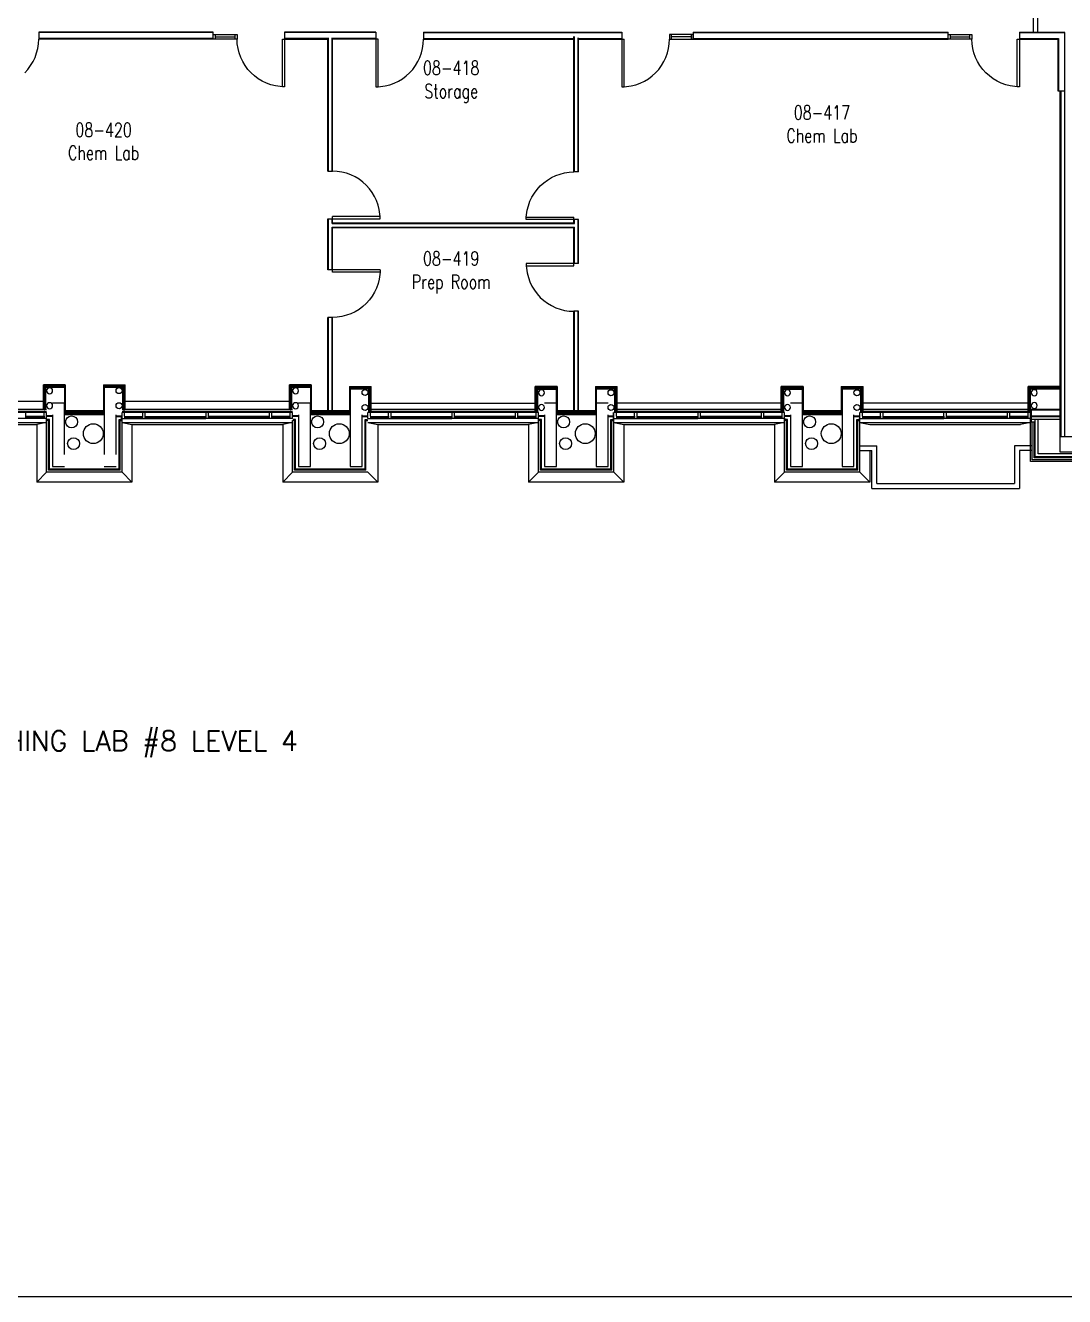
# Model space of a CAD drawing. Extents: x 11182 to 734459, y -1391328 to 152085.
# Drawn here: x 558848 to 585042, y -875369 to -843346 of the extents above; entities that cross this region are included whole.
import ezdxf
from ezdxf.enums import TextEntityAlignment as Align

# ---------------------------------------------------------------- set-up
doc = ezdxf.new("R2010")
doc.units = 0
doc.header["$LTSCALE"] = 500
doc.header["$MEASUREMENT"] = 0
doc.layers.add('0_Defpoints', color=106, linetype='CONTINUOUS', plot=False)
for name, color, linetype in [('0_room_data', 7, 'CONTINUOUS'), ('0_text', 7, 'CONTINUOUS'), ('1_Wall_Exist', 251, 'CONTINUOUS'), ('3_Text', 7, 'CONTINUOUS')]:
    doc.layers.add(name, color=color, linetype=linetype)
doc.styles.add('1_200', font='simplex.shx', dxfattribs={"width": 0.75, "height": 460})
doc.styles.get("Standard").update_dxf_attribs({"font": 'ROMANS', "height": 200})

# ---------------------------------------------------------------- blocks, each defined once
blk = doc.blocks.new('room_data')
at = {"layer": '3_Text', "style": '1_200', "width": 0.75}
for tag, p in [('ROOMNUM', (0, 0)), ('ROOMUSE', (0, -575))]:
    blk.add_attdef(tag, text='', height=345, dxfattribs=at).set_placement(p, align=Align.MIDDLE_CENTER)

msp = doc.modelspace()

# ---------------------------------------------------------------- linework, layer by layer
at = {"layer": '0_Defpoints'}
msp.add_lwpolyline([(517676, -809666), (517676, -875369), (619216, -875369), (619216, -809666)], close=True, dxfattribs=at)
at = {"layer": '1_Wall_Exist'}
for p, q in [((584256, -843513), (584256, -843160)), ((584371, -843513), (584371, -843160)), ((559160, -843925), (559177, -843809)), ((559177, -843809), (559183, -843691)), ((563583, -843513), (559183, -843513)), ((559183, -843513), (559183, -843691)), ((563583, -843526), (559183, -843526)), ((563583, -843678), (559183, -843678)), ((563583, -843691), (559183, -843691)), ((563583, -843691), (563583, -843513)), ((563583, -843577), (563633, -843577)), ((563583, -843691), (563583, -843577)), ((563633, -843691), (563583, -843691)), ((563633, -843577), (563633, -843691)), ((563633, -843577), (564133, -843577)), ((563633, -843634), (564133, -843634)), ((564133, -843691), (563633, -843691)), ((564133, -843577), (564183, -843577)), ((564133, -843691), (564133, -843577)), ((564183, -843691), (564133, -843691)), ((564183, -843577), (564183, -843691)), ((564189, -843809), (564183, -843691)), ((564207, -843925), (564189, -843809)), ((565326, -843691), (566474, -843691)), ((565326, -844892), (565326, -843691)), ((567683, -843513), (565383, -843513)), ((565383, -843513), (565383, -844892)), ((567683, -843526), (565383, -843526)), ((565383, -843577), (565383, -843691)), ((566474, -843678), (565383, -843678)), ((566474, -847019), (566474, -843656)), ((566487, -847019), (566487, -843656)), ((566579, -847019), (566579, -843656)), ((566592, -847019), (566592, -843656)), ((567683, -843678), (566592, -843678)), ((567740, -843691), (566592, -843691)), ((567683, -843513), (567683, -844892)), ((567740, -844892), (567740, -843691)), ((568860, -843925), (568877, -843809)), ((568877, -843809), (568883, -843691)), ((568883, -843513), (573883, -843513)), ((568883, -843513), (568883, -843691)), ((568883, -843526), (573883, -843526)), ((568883, -843678), (572674, -843678)), ((568883, -843691), (572674, -843691)), ((572674, -847037), (572674, -843627)), ((572687, -847037), (572687, -843627)), ((572779, -847037), (572779, -843656)), ((572792, -847037), (572792, -843656)), ((572792, -843678), (573883, -843678)), ((572792, -843691), (573940, -843691)), ((573883, -843513), (573883, -844892)), ((573883, -843577), (573883, -843691)), ((573940, -844892), (573940, -843691)), ((575060, -843925), (575077, -843809)), ((575077, -843809), (575083, -843691)), ((575083, -843577), (575083, -843691)), ((575133, -843577), (575083, -843577)), ((575083, -843691), (575133, -843691)), ((575133, -843691), (575133, -843577)), ((575633, -843577), (575133, -843577)), ((575633, -843634), (575133, -843634)), ((575133, -843691), (575633, -843691)), ((575633, -843577), (575633, -843691)), ((575683, -843577), (575633, -843577)), ((575633, -843691), (575683, -843691)), ((575683, -843513), (582106, -843513)), ((575683, -843513), (575683, -843691)), ((575683, -843526), (582106, -843526)), ((575683, -843691), (575683, -843577)), ((575683, -843678), (582106, -843678)), ((575683, -843691), (582106, -843691)), ((582106, -843691), (582106, -843513)), ((582106, -843577), (582156, -843577)), ((582106, -843691), (582106, -843577)), ((582156, -843691), (582106, -843691)), ((582156, -843577), (582156, -843691)), ((582156, -843577), (582656, -843577)), ((582156, -843634), (582656, -843634)), ((582656, -843691), (582156, -843691)), ((582656, -843577), (582706, -843577)), ((582656, -843691), (582656, -843577)), ((582706, -843691), (582656, -843691)), ((582706, -843577), (582706, -843691)), ((582713, -843809), (582706, -843691)), ((582730, -843925), (582713, -843809)), ((583850, -843691), (584873, -843691)), ((583850, -844892), (583850, -843691)), ((583906, -843513), (585045, -843513)), ((583906, -843513), (583906, -844892)), ((583906, -843526), (585038, -843526)), ((583906, -843577), (583906, -843691)), ((583906, -843678), (584886, -843678)), ((584873, -843691), (584873, -844996)), ((584886, -843678), (584886, -844996)), ((585038, -843526), (585038, -853700)), ((559092, -844150), (559131, -844039)), ((559131, -844039), (559160, -843925)), ((564235, -844039), (564207, -843925)), ((564275, -844150), (564235, -844039)), ((568792, -844150), (568831, -844039)), ((568831, -844039), (568860, -843925)), ((574992, -844150), (575031, -844039)), ((575031, -844039), (575060, -843925)), ((582758, -844039), (582730, -843925)), ((582798, -844150), (582758, -844039)), ((558831, -844540), (558911, -844452)), ((558911, -844452), (558980, -844358)), ((558980, -844358), (559041, -844257)), ((559041, -844257), (559092, -844150)), ((564325, -844257), (564275, -844150)), ((564386, -844358), (564325, -844257)), ((564456, -844452), (564386, -844358)), ((564535, -844540), (564456, -844452)), ((568531, -844540), (568611, -844452)), ((568611, -844452), (568680, -844358)), ((568680, -844358), (568741, -844257)), ((568741, -844257), (568792, -844150)), ((574731, -844540), (574811, -844452)), ((574811, -844452), (574880, -844358)), ((574880, -844358), (574941, -844257)), ((574941, -844257), (574992, -844150)), ((582848, -844257), (582798, -844150)), ((582909, -844358), (582848, -844257)), ((582979, -844452), (582909, -844358)), ((583058, -844540), (582979, -844452)), ((564622, -844619), (564535, -844540)), ((564717, -844689), (564622, -844619)), ((564817, -844749), (564717, -844689)), ((564924, -844800), (564817, -844749)), ((568143, -844800), (568249, -844749)), ((568249, -844749), (568350, -844689)), ((568350, -844689), (568444, -844619)), ((568444, -844619), (568531, -844540)), ((574343, -844800), (574449, -844749)), ((574449, -844749), (574550, -844689)), ((574550, -844689), (574644, -844619)), ((574644, -844619), (574731, -844540)), ((583145, -844619), (583058, -844540)), ((583240, -844689), (583145, -844619)), ((583340, -844749), (583240, -844689)), ((583447, -844800), (583340, -844749)), ((565035, -844840), (564924, -844800)), ((565149, -844868), (565035, -844840)), ((565326, -844892), (565149, -844868)), ((565383, -844892), (565326, -844892)), ((567683, -844892), (567740, -844892)), ((567740, -844892), (567918, -844868)), ((567918, -844868), (568032, -844840)), ((568032, -844840), (568143, -844800)), ((573883, -844892), (573940, -844892)), ((573940, -844892), (574118, -844868)), ((574118, -844868), (574232, -844840)), ((574232, -844840), (574343, -844800)), ((583558, -844840), (583447, -844800)), ((583672, -844868), (583558, -844840)), ((583850, -844892), (583672, -844868)), ((583906, -844892), (583850, -844892)), ((584873, -844996), (585051, -844996)), ((584933, -854100), (584933, -844996)), ((584946, -844996), (584946, -853700)), ((566474, -847019), (566592, -847019)), ((566709, -847025), (566592, -847019)), ((566826, -847043), (566709, -847025)), ((566940, -847071), (566826, -847043)), ((567051, -847111), (566940, -847071)), ((567158, -847161), (567051, -847111)), ((567259, -847222), (567158, -847161)), ((567353, -847292), (567259, -847222)), ((567441, -847371), (567353, -847292)), ((571826, -847389), (571913, -847309)), ((571913, -847309), (572007, -847240)), ((572007, -847240), (572108, -847179)), ((572108, -847179), (572215, -847128)), ((572215, -847128), (572326, -847089)), ((572326, -847089), (572440, -847060)), ((572440, -847060), (572557, -847043)), ((572557, -847043), (572674, -847037)), ((572792, -847037), (572674, -847037)), ((567520, -847458), (567441, -847371)), ((567590, -847553), (567520, -847458)), ((567650, -847653), (567590, -847553)), ((567701, -847760), (567650, -847653)), ((571616, -847671), (571677, -847570)), ((571677, -847570), (571746, -847476)), ((571746, -847476), (571826, -847389)), ((567740, -847871), (567701, -847760)), ((567769, -847985), (567740, -847871)), ((571497, -848002), (571526, -847888)), ((571526, -847888), (571566, -847777)), ((571566, -847777), (571616, -847671)), ((566474, -848219), (567792, -848219)), ((566474, -849501), (566474, -848219)), ((566487, -849501), (566487, -848219)), ((566579, -848335), (566579, -848219)), ((566592, -848322), (566592, -848162)), ((567792, -848162), (566592, -848162)), ((567792, -848162), (567769, -847985)), ((567792, -848219), (567792, -848162)), ((571474, -848180), (571497, -848002)), ((571474, -848237), (571474, -848180)), ((571474, -848180), (572674, -848180)), ((572792, -848237), (571474, -848237)), ((572674, -848322), (572674, -848180)), ((572687, -848335), (572687, -848237)), ((572779, -849347), (572779, -848237)), ((572792, -849347), (572792, -848237)), ((566579, -848335), (572687, -848335)), ((566579, -848427), (572687, -848427)), ((566579, -849501), (566579, -848427)), ((566592, -848322), (572674, -848322)), ((566592, -848440), (572674, -848440)), ((566592, -849558), (566592, -848440)), ((572674, -849404), (572674, -848440)), ((572687, -849347), (572687, -848427)), ((567792, -849501), (566474, -849501)), ((567792, -849558), (566592, -849558)), ((567792, -849558), (567769, -849736)), ((567792, -849501), (567792, -849558)), ((571474, -849347), (571474, -849404)), ((572792, -849347), (571474, -849347)), ((571474, -849404), (571497, -849582)), ((571474, -849404), (572674, -849404)), ((567740, -849850), (567701, -849961)), ((567769, -849736), (567740, -849850)), ((571497, -849582), (571526, -849696)), ((571526, -849696), (571566, -849807)), ((571566, -849807), (571616, -849914)), ((567590, -850168), (567520, -850262)), ((567650, -850067), (567590, -850168)), ((567701, -849961), (567650, -850067)), ((571616, -849914), (571677, -850014)), ((571677, -850014), (571746, -850108)), ((571746, -850108), (571826, -850196)), ((571826, -850196), (571913, -850275)), ((567259, -850498), (567158, -850559)), ((567353, -850429), (567259, -850498)), ((567441, -850349), (567353, -850429)), ((567520, -850262), (567441, -850349)), ((571913, -850275), (572007, -850345)), ((572007, -850345), (572108, -850405)), ((572108, -850405), (572215, -850456)), ((572215, -850456), (572326, -850495)), ((572326, -850495), (572440, -850524)), ((572440, -850524), (572557, -850541)), ((566592, -850701), (566474, -850701)), ((566474, -853070), (566474, -850701)), ((566487, -853070), (566487, -850701)), ((566579, -853070), (566579, -850701)), ((566709, -850695), (566592, -850701)), ((566592, -853070), (566592, -850701)), ((566826, -850678), (566709, -850695)), ((566940, -850649), (566826, -850678)), ((567051, -850610), (566940, -850649)), ((567158, -850559), (567051, -850610)), ((572557, -850541), (572674, -850547)), ((572792, -850547), (572674, -850547)), ((572674, -853070), (572674, -850547)), ((572687, -853070), (572687, -850547)), ((572779, -853070), (572779, -850547)), ((572792, -853070), (572792, -850547)), ((559852, -852399), (559301, -852399)), ((559301, -853026), (559301, -852399)), ((559833, -852418), (559320, -852418)), ((559320, -853026), (559320, -852418)), ((559320, -852481), (559320, -852418)), ((559361, -852418), (559320, -852418)), ((559342, -852440), (559320, -852440)), ((559359, -852420), (559323, -852420)), ((559323, -852437), (559323, -852420)), ((559327, -852437), (559323, -852437)), ((559339, -852443), (559323, -852443)), ((559323, -852478), (559323, -852443)), ((559327, -852433), (559327, -852437)), ((559330, -852433), (559327, -852433)), ((559330, -852433), (559330, -852440)), ((559330, -852440), (559824, -852440)), ((559335, -852447), (559339, -852447)), ((559335, -852449), (559335, -852447)), ((559335, -852449), (559342, -852449)), ((559339, -852447), (559339, -852443)), ((559342, -853026), (559342, -852440)), ((559342, -852449), (559342, -852440)), ((559354, -852433), (559352, -852433)), ((559352, -852433), (559352, -852440)), ((559352, -852440), (559361, -852440)), ((559354, -852433), (559354, -852437)), ((559354, -852437), (559359, -852437)), ((559359, -852437), (559359, -852420)), ((559361, -852440), (559361, -852418)), ((559364, -853026), (559364, -852440)), ((559833, -852418), (559792, -852418)), ((559792, -852440), (559792, -852418)), ((559802, -852440), (559792, -852440)), ((559831, -852420), (559795, -852420)), ((559795, -852437), (559795, -852420)), ((559799, -852437), (559795, -852437)), ((559802, -852433), (559799, -852433)), ((559799, -852433), (559799, -852437)), ((559802, -852433), (559802, -852440)), ((559824, -852433), (559824, -852440)), ((559826, -852433), (559824, -852433)), ((559824, -852440), (559833, -852440)), ((559826, -852433), (559826, -852437)), ((559826, -852437), (559831, -852437)), ((559831, -852437), (559831, -852420)), ((559833, -852418), (559833, -853053)), ((559833, -852440), (559833, -852418)), ((559852, -852399), (559852, -853053)), ((560814, -852399), (561366, -852399)), ((560814, -852399), (560814, -853053)), ((560833, -852418), (561347, -852418)), ((560833, -852418), (560833, -853053)), ((560833, -852440), (560833, -852418)), ((560875, -852418), (560833, -852418)), ((560843, -852440), (560833, -852440)), ((560872, -852420), (560836, -852420)), ((560836, -852437), (560836, -852420)), ((560840, -852437), (560836, -852437)), ((560840, -852433), (560840, -852437)), ((560843, -852433), (560840, -852433)), ((560843, -852433), (560843, -852440)), ((560843, -852440), (561324, -852440)), ((560865, -852433), (560865, -852440)), ((560868, -852433), (560865, -852433)), ((560865, -852440), (560875, -852440)), ((560868, -852433), (560868, -852437)), ((560868, -852437), (560872, -852437)), ((560872, -852437), (560872, -852420)), ((560875, -852440), (560875, -852418)), ((561302, -853026), (561302, -852440)), ((561347, -852418), (561305, -852418)), ((561305, -852440), (561305, -852418)), ((561315, -852440), (561305, -852440)), ((561344, -852420), (561308, -852420)), ((561308, -852437), (561308, -852420)), ((561312, -852437), (561308, -852437)), ((561315, -852433), (561312, -852433)), ((561312, -852433), (561312, -852437)), ((561315, -852433), (561315, -852440)), ((561324, -853026), (561324, -852440)), ((561324, -852440), (561347, -852440)), ((561324, -852449), (561324, -852440)), ((561331, -852449), (561324, -852449)), ((561327, -852443), (561344, -852443)), ((561327, -852447), (561327, -852443)), ((561331, -852447), (561327, -852447)), ((561331, -852449), (561331, -852447)), ((561337, -852433), (561337, -852440)), ((561340, -852433), (561337, -852433)), ((561340, -852433), (561340, -852437)), ((561340, -852437), (561344, -852437)), ((561344, -852437), (561344, -852420)), ((561344, -852478), (561344, -852443)), ((561347, -853026), (561347, -852418)), ((561347, -852481), (561347, -852418)), ((561366, -853026), (561366, -852399)), ((566052, -852399), (565501, -852399)), ((565501, -853026), (565501, -852399)), ((566033, -852418), (565520, -852418)), ((565520, -853026), (565520, -852418)), ((565520, -852481), (565520, -852418)), ((565561, -852418), (565520, -852418)), ((565542, -852440), (565520, -852440)), ((565523, -852437), (565523, -852420)), ((565559, -852420), (565523, -852420)), ((565527, -852437), (565523, -852437)), ((565539, -852443), (565523, -852443)), ((565523, -852478), (565523, -852443)), ((565527, -852433), (565527, -852437)), ((565530, -852433), (565527, -852433)), ((565530, -852433), (565530, -852440)), ((565530, -852440), (566024, -852440)), ((565535, -852447), (565539, -852447)), ((565535, -852449), (565535, -852447)), ((565535, -852449), (565542, -852449)), ((565539, -852447), (565539, -852443)), ((565542, -853026), (565542, -852440)), ((565542, -852449), (565542, -852440)), ((565552, -852433), (565552, -852440)), ((565554, -852433), (565552, -852433)), ((565552, -852440), (565561, -852440)), ((565554, -852433), (565554, -852437)), ((565554, -852437), (565559, -852437)), ((565559, -852437), (565559, -852420)), ((565561, -852440), (565561, -852418)), ((565564, -853026), (565564, -852440)), ((565992, -852440), (565992, -852418)), ((566033, -852418), (565992, -852418)), ((566002, -852440), (565992, -852440)), ((565995, -852437), (565995, -852420)), ((566031, -852420), (565995, -852420)), ((565999, -852437), (565995, -852437)), ((565999, -852433), (565999, -852437)), ((566002, -852433), (565999, -852433)), ((566002, -852433), (566002, -852440)), ((566024, -852433), (566024, -852440)), ((566026, -852433), (566024, -852433)), ((566024, -852440), (566033, -852440)), ((566026, -852433), (566026, -852437)), ((566026, -852437), (566031, -852437)), ((566031, -852437), (566031, -852420)), ((566033, -852418), (566033, -853053)), ((566033, -852440), (566033, -852418)), ((566052, -852399), (566052, -853053)), ((567014, -852442), (567014, -853053)), ((567014, -852442), (567565, -852442)), ((567033, -852461), (567033, -854458)), ((567033, -852461), (567546, -852461)), ((567033, -852461), (567074, -852461)), ((567033, -852483), (567033, -852461)), ((567074, -852483), (567074, -852461)), ((567505, -852461), (567546, -852461)), ((567505, -852483), (567505, -852461)), ((567546, -853070), (567546, -852461)), ((567546, -852525), (567546, -852461)), ((567565, -853070), (567565, -852442)), ((571701, -853070), (571701, -852442)), ((572252, -852442), (571701, -852442)), ((571720, -853070), (571720, -852461)), ((572233, -852461), (571720, -852461)), ((571720, -852525), (571720, -852461)), ((571761, -852461), (571720, -852461)), ((571761, -852483), (571761, -852461)), ((572192, -852483), (572192, -852461)), ((572233, -852461), (572192, -852461)), ((572233, -854458), (572233, -852461)), ((572233, -852483), (572233, -852461)), ((572252, -852442), (572252, -853053)), ((573214, -852442), (573214, -853053)), ((573214, -852442), (573765, -852442)), ((573233, -852461), (573233, -854458)), ((573233, -852461), (573746, -852461)), ((573233, -852461), (573274, -852461)), ((573233, -852483), (573233, -852461)), ((573274, -852483), (573274, -852461)), ((573705, -852461), (573746, -852461)), ((573705, -852483), (573705, -852461)), ((573746, -853070), (573746, -852461)), ((573746, -852525), (573746, -852461)), ((573765, -853070), (573765, -852442)), ((577901, -853070), (577901, -852442)), ((578452, -852442), (577901, -852442)), ((578433, -852461), (577920, -852461)), ((577920, -853070), (577920, -852461)), ((577920, -852525), (577920, -852461)), ((577920, -852461), (577961, -852461)), ((577961, -852483), (577961, -852461)), ((578392, -852461), (578433, -852461)), ((578392, -852483), (578392, -852461)), ((578433, -854458), (578433, -852461)), ((578433, -852483), (578433, -852461)), ((578452, -852442), (578452, -853053)), ((579414, -852442), (579414, -853053)), ((579414, -852442), (579965, -852442)), ((579433, -852461), (579433, -854458)), ((579433, -852461), (579946, -852461)), ((579433, -852461), (579474, -852461)), ((579433, -852483), (579433, -852461)), ((579474, -852483), (579474, -852461)), ((579905, -852461), (579946, -852461)), ((579905, -852483), (579905, -852461)), ((579946, -853070), (579946, -852461)), ((579946, -852525), (579946, -852461)), ((579965, -853070), (579965, -852442)), ((584120, -853070), (584120, -852442)), ((584933, -852442), (584120, -852442)), ((584933, -852461), (584139, -852461)), ((584139, -853070), (584139, -852461)), ((584139, -852525), (584139, -852461)), ((584139, -852461), (584180, -852461)), ((584180, -852483), (584180, -852461)), ((584594, -852461), (584635, -852461)), ((584594, -852483), (584594, -852461)), ((584635, -852483), (584635, -852461)), ((559320, -852462), (559833, -852462)), ((559342, -852481), (559320, -852481)), ((559339, -852478), (559323, -852478)), ((559335, -852472), (559342, -852472)), ((559335, -852474), (559335, -852472)), ((559335, -852474), (559339, -852474)), ((559339, -852474), (559339, -852478)), ((559342, -852472), (559342, -852481)), ((560833, -852462), (561324, -852462)), ((561324, -852472), (561324, -852481)), ((561331, -852472), (561324, -852472)), ((561324, -852481), (561347, -852481)), ((561331, -852474), (561327, -852474)), ((561327, -852474), (561327, -852478)), ((561327, -852478), (561344, -852478)), ((561331, -852474), (561331, -852472)), ((565520, -852462), (566033, -852462)), ((565542, -852481), (565520, -852481)), ((565539, -852478), (565523, -852478)), ((565535, -852472), (565542, -852472)), ((565535, -852474), (565535, -852472)), ((565535, -852474), (565539, -852474)), ((565539, -852474), (565539, -852478)), ((565542, -852472), (565542, -852481)), ((567043, -852483), (567033, -852483)), ((567546, -852505), (567033, -852505)), ((567036, -852464), (567072, -852464)), ((567036, -852481), (567036, -852464)), ((567040, -852481), (567036, -852481)), ((567040, -852476), (567040, -852481)), ((567040, -852476), (567043, -852476)), ((567043, -852476), (567043, -852483)), ((567537, -852483), (567043, -852483)), ((567065, -852476), (567065, -852483)), ((567065, -852476), (567068, -852476)), ((567065, -852483), (567074, -852483)), ((567068, -852476), (567068, -852481)), ((567068, -852481), (567072, -852481)), ((567072, -852481), (567072, -852464)), ((567502, -853070), (567502, -852483)), ((567515, -852483), (567505, -852483)), ((567508, -852464), (567544, -852464)), ((567508, -852481), (567508, -852464)), ((567512, -852481), (567508, -852481)), ((567512, -852476), (567512, -852481)), ((567512, -852476), (567515, -852476)), ((567515, -852476), (567515, -852483)), ((567524, -853070), (567524, -852483)), ((567524, -852483), (567546, -852483)), ((567524, -852493), (567524, -852483)), ((567531, -852493), (567524, -852493)), ((567524, -852515), (567524, -852525)), ((567531, -852515), (567524, -852515)), ((567524, -852525), (567546, -852525)), ((567527, -852486), (567544, -852486)), ((567527, -852490), (567527, -852486)), ((567531, -852490), (567527, -852490)), ((567531, -852518), (567527, -852518)), ((567527, -852518), (567527, -852522)), ((567527, -852522), (567544, -852522)), ((567531, -852493), (567531, -852490)), ((567531, -852518), (567531, -852515)), ((567537, -852476), (567537, -852483)), ((567537, -852476), (567540, -852476)), ((567540, -852476), (567540, -852481)), ((567540, -852481), (567544, -852481)), ((567544, -852481), (567544, -852464)), ((567544, -852522), (567544, -852486)), ((571742, -852483), (571720, -852483)), ((571720, -852505), (572233, -852505)), ((571742, -852525), (571720, -852525)), ((571723, -852481), (571723, -852464)), ((571758, -852464), (571723, -852464)), ((571727, -852481), (571723, -852481)), ((571739, -852486), (571723, -852486)), ((571723, -852522), (571723, -852486)), ((571739, -852522), (571723, -852522)), ((571727, -852476), (571727, -852481)), ((571729, -852476), (571727, -852476)), ((571729, -852476), (571729, -852483)), ((571729, -852483), (572224, -852483)), ((571735, -852490), (571739, -852490)), ((571735, -852493), (571735, -852490)), ((571735, -852493), (571742, -852493)), ((571735, -852515), (571742, -852515)), ((571735, -852518), (571735, -852515)), ((571735, -852518), (571739, -852518)), ((571739, -852490), (571739, -852486)), ((571739, -852518), (571739, -852522)), ((571742, -853070), (571742, -852483)), ((571742, -852493), (571742, -852483)), ((571742, -852515), (571742, -852525)), ((571752, -852476), (571752, -852483)), ((571754, -852476), (571752, -852476)), ((571752, -852483), (571761, -852483)), ((571754, -852476), (571754, -852481)), ((571754, -852481), (571758, -852481)), ((571758, -852481), (571758, -852464)), ((571764, -853070), (571764, -852483)), ((572201, -852483), (572192, -852483)), ((572195, -852481), (572195, -852464)), ((572230, -852464), (572195, -852464)), ((572199, -852481), (572195, -852481)), ((572199, -852476), (572199, -852481)), ((572201, -852476), (572199, -852476)), ((572201, -852476), (572201, -852483)), ((572224, -852476), (572224, -852483)), ((572226, -852476), (572224, -852476)), ((572224, -852483), (572233, -852483)), ((572226, -852476), (572226, -852481)), ((572226, -852481), (572230, -852481)), ((572230, -852481), (572230, -852464)), ((573243, -852483), (573233, -852483)), ((573746, -852505), (573233, -852505)), ((573236, -852464), (573272, -852464)), ((573236, -852481), (573236, -852464)), ((573240, -852481), (573236, -852481)), ((573240, -852476), (573240, -852481)), ((573240, -852476), (573243, -852476)), ((573243, -852476), (573243, -852483)), ((573737, -852483), (573243, -852483)), ((573265, -852476), (573265, -852483)), ((573265, -852476), (573268, -852476)), ((573265, -852483), (573274, -852483)), ((573268, -852476), (573268, -852481)), ((573268, -852481), (573272, -852481)), ((573272, -852481), (573272, -852464)), ((573702, -853070), (573702, -852483)), ((573715, -852483), (573705, -852483)), ((573708, -852464), (573744, -852464)), ((573708, -852481), (573708, -852464)), ((573712, -852481), (573708, -852481)), ((573712, -852476), (573712, -852481)), ((573712, -852476), (573715, -852476)), ((573715, -852476), (573715, -852483)), ((573724, -853070), (573724, -852483)), ((573724, -852483), (573746, -852483)), ((573724, -852493), (573724, -852483)), ((573731, -852493), (573724, -852493)), ((573724, -852515), (573724, -852525)), ((573731, -852515), (573724, -852515)), ((573724, -852525), (573746, -852525)), ((573727, -852486), (573744, -852486)), ((573727, -852490), (573727, -852486)), ((573731, -852490), (573727, -852490)), ((573731, -852518), (573727, -852518)), ((573727, -852518), (573727, -852522)), ((573727, -852522), (573744, -852522)), ((573731, -852493), (573731, -852490)), ((573731, -852518), (573731, -852515)), ((573737, -852476), (573737, -852483)), ((573737, -852476), (573740, -852476)), ((573740, -852476), (573740, -852481)), ((573740, -852481), (573744, -852481)), ((573744, -852481), (573744, -852464)), ((573744, -852522), (573744, -852486)), ((577942, -852483), (577920, -852483)), ((577942, -852525), (577920, -852525)), ((577923, -852464), (577958, -852464)), ((577923, -852481), (577923, -852464)), ((577927, -852481), (577923, -852481)), ((577939, -852486), (577923, -852486)), ((577923, -852522), (577923, -852486)), ((577939, -852522), (577923, -852522)), ((577927, -852476), (577927, -852481)), ((577927, -852476), (577929, -852476)), ((577929, -852476), (577929, -852483)), ((577935, -852490), (577939, -852490)), ((577935, -852493), (577935, -852490)), ((577935, -852493), (577942, -852493)), ((577935, -852515), (577942, -852515)), ((577935, -852518), (577935, -852515)), ((577935, -852518), (577939, -852518)), ((577939, -852490), (577939, -852486)), ((577939, -852518), (577939, -852522)), ((578424, -852483), (577942, -852483)), ((577942, -853070), (577942, -852483)), ((577942, -852493), (577942, -852483)), ((577942, -852505), (578433, -852505)), ((577942, -852515), (577942, -852525)), ((577952, -852476), (577952, -852483)), ((577952, -852476), (577954, -852476)), ((577952, -852483), (577961, -852483)), ((577954, -852476), (577954, -852481)), ((577954, -852481), (577958, -852481)), ((577958, -852481), (577958, -852464)), ((577964, -853070), (577964, -852483)), ((578401, -852483), (578392, -852483)), ((578395, -852464), (578430, -852464)), ((578395, -852481), (578395, -852464)), ((578399, -852481), (578395, -852481)), ((578399, -852476), (578399, -852481)), ((578399, -852476), (578401, -852476)), ((578401, -852476), (578401, -852483)), ((578424, -852476), (578424, -852483)), ((578424, -852476), (578426, -852476)), ((578424, -852483), (578433, -852483)), ((578426, -852476), (578426, -852481)), ((578426, -852481), (578430, -852481)), ((578430, -852481), (578430, -852464)), ((579443, -852483), (579433, -852483)), ((579946, -852505), (579433, -852505)), ((579436, -852464), (579472, -852464)), ((579436, -852481), (579436, -852464)), ((579440, -852481), (579436, -852481)), ((579440, -852476), (579440, -852481)), ((579440, -852476), (579443, -852476)), ((579443, -852476), (579443, -852483)), ((579937, -852483), (579443, -852483)), ((579465, -852476), (579465, -852483)), ((579465, -852476), (579468, -852476)), ((579465, -852483), (579474, -852483)), ((579468, -852476), (579468, -852481)), ((579468, -852481), (579472, -852481)), ((579472, -852481), (579472, -852464)), ((579902, -853070), (579902, -852483)), ((579915, -852483), (579905, -852483)), ((579908, -852464), (579944, -852464)), ((579908, -852481), (579908, -852464)), ((579912, -852481), (579908, -852481)), ((579912, -852476), (579912, -852481)), ((579912, -852476), (579915, -852476)), ((579915, -852476), (579915, -852483)), ((579924, -853070), (579924, -852483)), ((579924, -852483), (579946, -852483)), ((579924, -852493), (579924, -852483)), ((579931, -852493), (579924, -852493)), ((579924, -852515), (579924, -852525)), ((579931, -852515), (579924, -852515)), ((579924, -852525), (579946, -852525)), ((579927, -852486), (579944, -852486)), ((579927, -852490), (579927, -852486)), ((579931, -852490), (579927, -852490)), ((579931, -852518), (579927, -852518)), ((579927, -852518), (579927, -852522)), ((579927, -852522), (579944, -852522)), ((579931, -852493), (579931, -852490)), ((579931, -852518), (579931, -852515)), ((579937, -852476), (579937, -852483)), ((579937, -852476), (579940, -852476)), ((579940, -852476), (579940, -852481)), ((579940, -852481), (579944, -852481)), ((579944, -852481), (579944, -852464)), ((579944, -852522), (579944, -852486)), ((584161, -852483), (584139, -852483)), ((584161, -852525), (584139, -852525)), ((584142, -852464), (584178, -852464)), ((584142, -852481), (584142, -852464)), ((584146, -852481), (584142, -852481)), ((584158, -852486), (584142, -852486)), ((584142, -852522), (584142, -852486)), ((584158, -852522), (584142, -852522)), ((584146, -852476), (584146, -852481)), ((584146, -852476), (584149, -852476)), ((584149, -852476), (584149, -852483)), ((584150, -852505), (584172, -852505)), ((584154, -852490), (584158, -852490)), ((584154, -852493), (584154, -852490)), ((584154, -852493), (584161, -852493)), ((584154, -852515), (584161, -852515)), ((584154, -852518), (584154, -852515)), ((584154, -852518), (584158, -852518)), ((584158, -852490), (584158, -852486)), ((584158, -852518), (584158, -852522)), ((584933, -852483), (584161, -852483)), ((584161, -853070), (584161, -852483)), ((584161, -852493), (584161, -852483)), ((584161, -852515), (584161, -852525)), ((584171, -852476), (584171, -852483)), ((584171, -852476), (584173, -852476)), ((584171, -852483), (584180, -852483)), ((584173, -852476), (584173, -852481)), ((584173, -852481), (584178, -852481)), ((584178, -852481), (584178, -852464)), ((584183, -854333), (584183, -852483)), ((584933, -852505), (584183, -852505)), ((584603, -852483), (584594, -852483)), ((584596, -852464), (584632, -852464)), ((584596, -852481), (584596, -852464)), ((584600, -852481), (584596, -852481)), ((584600, -852476), (584600, -852481)), ((584600, -852476), (584603, -852476)), ((584603, -852476), (584603, -852483)), ((584625, -852476), (584625, -852483)), ((584625, -852476), (584628, -852476)), ((584625, -852483), (584635, -852483)), ((584628, -852476), (584628, -852481)), ((584628, -852481), (584632, -852481)), ((584632, -852481), (584632, -852464)), ((555083, -853012), (559383, -853012)), ((559383, -853070), (555083, -853070)), ((555166, -852815), (559301, -852815)), ((559383, -853097), (557202, -853097)), ((558862, -853249), (558862, -853097)), ((559342, -852985), (559320, -852985)), ((559320, -853026), (559320, -852985)), ((559342, -853026), (559320, -853026)), ((559320, -853186), (559320, -853097)), ((559339, -852988), (559323, -852988)), ((559323, -853024), (559323, -852988)), ((559339, -853024), (559323, -853024)), ((559335, -852992), (559339, -852992)), ((559335, -852995), (559335, -852992)), ((559335, -852995), (559342, -852995)), ((559335, -853017), (559342, -853017)), ((559335, -853019), (559335, -853017)), ((559335, -853019), (559339, -853019)), ((559339, -852992), (559339, -852988)), ((559339, -853019), (559339, -853024)), ((559342, -852995), (559342, -852985)), ((559342, -853017), (559342, -853026)), ((559383, -854602), (559383, -853097)), ((559833, -852858), (559533, -852858)), ((559833, -854158), (559833, -852858)), ((560833, -853053), (559833, -853053)), ((560833, -853069), (559833, -853069)), ((560833, -853094), (559833, -853094)), ((560833, -852858), (560833, -854158)), ((561283, -853012), (565583, -853012)), ((565583, -853070), (561283, -853070)), ((561283, -854602), (561283, -853097)), ((563401, -853097), (561283, -853097)), ((561324, -852995), (561324, -852985)), ((561324, -852985), (561347, -852985)), ((561331, -852995), (561324, -852995)), ((561324, -853017), (561324, -853026)), ((561331, -853017), (561324, -853017)), ((561324, -853026), (561347, -853026)), ((561327, -852988), (561344, -852988)), ((561327, -852992), (561327, -852988)), ((561331, -852992), (561327, -852992)), ((561331, -853019), (561327, -853019)), ((561327, -853019), (561327, -853024)), ((561327, -853024), (561344, -853024)), ((561331, -852995), (561331, -852992)), ((561331, -853019), (561331, -853017)), ((561344, -853024), (561344, -852988)), ((561346, -853186), (561346, -853097)), ((561347, -853026), (561347, -852985)), ((561366, -852815), (565501, -852815)), ((561804, -853186), (561804, -853097)), ((561868, -853249), (561868, -853097)), ((565583, -853097), (563402, -853097)), ((563402, -853186), (563402, -853097)), ((563465, -853249), (563465, -853097)), ((564999, -853186), (564999, -853097)), ((565062, -853249), (565062, -853097)), ((565542, -852985), (565520, -852985)), ((565520, -853026), (565520, -852985)), ((565542, -853026), (565520, -853026)), ((565520, -853186), (565520, -853097)), ((565539, -852988), (565523, -852988)), ((565523, -853024), (565523, -852988)), ((565539, -853024), (565523, -853024)), ((565535, -852992), (565539, -852992)), ((565535, -852995), (565535, -852992)), ((565535, -852995), (565542, -852995)), ((565535, -853017), (565542, -853017)), ((565535, -853019), (565535, -853017)), ((565535, -853019), (565539, -853019)), ((565539, -852992), (565539, -852988)), ((565539, -853019), (565539, -853024)), ((565542, -852995), (565542, -852985)), ((565542, -853017), (565542, -853026)), ((565583, -853249), (565583, -853097)), ((566033, -852858), (565733, -852858)), ((566033, -854458), (566033, -852858)), ((567033, -853053), (566033, -853053)), ((567033, -853069), (566033, -853069)), ((567033, -853094), (566033, -853094)), ((567483, -853249), (567483, -853097)), ((569601, -853097), (567483, -853097)), ((571764, -853070), (567502, -853070)), ((567546, -853186), (567546, -853097)), ((567565, -852858), (571701, -852858)), ((567565, -853012), (571701, -853012)), ((568004, -853186), (568004, -853097)), ((568068, -853249), (568068, -853097)), ((571783, -853097), (569602, -853097)), ((569602, -853186), (569602, -853097)), ((569665, -853249), (569665, -853097)), ((571199, -853186), (571199, -853097)), ((571262, -853249), (571262, -853097)), ((571720, -853186), (571720, -853097)), ((571783, -854602), (571783, -853097)), ((572233, -852858), (571933, -852858)), ((573233, -853053), (572233, -853053)), ((573233, -853069), (572233, -853069)), ((573233, -853094), (572233, -853094)), ((573533, -852858), (573233, -852858)), ((573670, -853296), (573670, -853097)), ((573683, -854602), (573683, -853097)), ((575801, -853097), (573683, -853097)), ((577964, -853070), (573702, -853070)), ((573724, -853029), (573746, -853029)), ((573724, -853038), (573724, -853029)), ((573731, -853038), (573724, -853038)), ((573724, -853060), (573724, -853070)), ((573731, -853060), (573724, -853060)), ((573724, -853070), (573746, -853070)), ((573727, -853031), (573744, -853031)), ((573727, -853035), (573727, -853031)), ((573731, -853035), (573727, -853035)), ((573731, -853063), (573727, -853063)), ((573727, -853063), (573727, -853067)), ((573727, -853067), (573744, -853067)), ((573731, -853038), (573731, -853035)), ((573731, -853063), (573731, -853060)), ((573744, -853067), (573744, -853031)), ((573746, -853070), (573746, -853029)), ((573746, -853186), (573746, -853097)), ((577901, -852858), (573765, -852858)), ((573765, -853012), (577901, -853012)), ((574204, -853186), (574204, -853097)), ((574268, -853249), (574268, -853097)), ((577983, -853097), (575802, -853097)), ((575802, -853186), (575802, -853097)), ((575865, -853249), (575865, -853097)), ((577399, -853186), (577399, -853097)), ((577462, -853249), (577462, -853097)), ((577942, -853029), (577920, -853029)), ((577920, -853070), (577920, -853029)), ((577942, -853070), (577920, -853070)), ((577920, -853186), (577920, -853097)), ((577939, -853031), (577923, -853031)), ((577923, -853067), (577923, -853031)), ((577939, -853067), (577923, -853067)), ((577935, -853035), (577939, -853035)), ((577935, -853038), (577935, -853035)), ((577935, -853038), (577942, -853038)), ((577935, -853060), (577942, -853060)), ((577935, -853063), (577935, -853060)), ((577935, -853063), (577939, -853063)), ((577939, -853035), (577939, -853031)), ((577939, -853063), (577939, -853067)), ((577942, -853038), (577942, -853029)), ((577942, -853060), (577942, -853070)), ((577983, -854602), (577983, -853097)), ((578433, -852858), (578133, -852858)), ((579433, -853053), (578433, -853053)), ((579433, -853069), (578433, -853069)), ((579433, -853094), (578433, -853094)), ((579883, -854602), (579883, -853097)), ((582001, -853097), (579883, -853097)), ((579924, -853029), (579946, -853029)), ((579924, -853038), (579924, -853029)), ((579931, -853038), (579924, -853038)), ((579924, -853060), (579924, -853070)), ((579931, -853060), (579924, -853060)), ((584183, -853070), (579924, -853070)), ((579924, -853070), (579946, -853070)), ((579927, -853031), (579944, -853031)), ((579927, -853035), (579927, -853031)), ((579931, -853035), (579927, -853035)), ((579931, -853063), (579927, -853063)), ((579927, -853063), (579927, -853067)), ((579927, -853067), (579944, -853067)), ((579931, -853038), (579931, -853035)), ((579931, -853063), (579931, -853060)), ((579944, -853067), (579944, -853031)), ((579946, -853070), (579946, -853029)), ((579946, -853186), (579946, -853097)), ((584120, -852858), (579965, -852858)), ((579965, -853012), (584933, -853012)), ((580404, -853186), (580404, -853097)), ((580468, -853249), (580468, -853097)), ((584183, -853097), (582002, -853097)), ((582002, -853186), (582002, -853097)), ((582065, -853249), (582065, -853097)), ((583599, -853186), (583599, -853097)), ((583662, -853249), (583662, -853097)), ((584120, -853186), (584120, -853097)), ((584161, -853029), (584139, -853029)), ((584139, -853070), (584139, -853029)), ((584161, -853070), (584139, -853070)), ((584158, -853031), (584142, -853031)), ((584142, -853067), (584142, -853031)), ((584158, -853067), (584142, -853067)), ((584154, -853035), (584158, -853035)), ((584154, -853038), (584154, -853035)), ((584154, -853038), (584161, -853038)), ((584154, -853060), (584161, -853060)), ((584154, -853063), (584154, -853060)), ((584154, -853063), (584158, -853063)), ((584158, -853035), (584158, -853031)), ((584158, -853063), (584158, -853067)), ((584161, -853038), (584161, -853029)), ((584161, -853060), (584161, -853070)), ((584199, -853012), (584199, -853344)), ((584199, -853028), (584933, -853028)), ((555083, -853346), (559383, -853346)), ((555333, -853396), (559133, -853396)), ((559383, -853249), (557267, -853249)), ((559317, -853198), (558862, -853198)), ((559317, -853224), (558862, -853224)), ((559383, -853346), (559133, -853396)), ((559133, -853396), (559133, -854852)), ((559317, -853186), (559315, -853198)), ((559315, -853224), (559317, -853236)), ((559317, -853186), (559317, -853249)), ((559320, -853186), (559317, -853186)), ((559433, -853296), (559383, -853296)), ((559533, -853180), (559396, -853180)), ((559533, -853196), (559396, -853196)), ((559458, -853271), (559396, -853271)), ((559433, -854552), (559433, -853296)), ((559458, -854527), (559458, -853271)), ((559533, -853158), (559533, -854458)), ((560833, -853133), (559833, -853133)), ((560833, -853158), (559833, -853158)), ((561133, -854158), (561133, -853158)), ((561133, -853180), (561270, -853180)), ((561133, -853196), (561270, -853196)), ((561208, -854527), (561208, -853271)), ((561208, -853271), (561270, -853271)), ((561233, -854552), (561233, -853296)), ((561233, -853296), (561283, -853296)), ((561270, -853296), (561270, -853180)), ((561283, -853249), (563399, -853249)), ((561283, -853346), (561533, -853396)), ((561283, -853346), (565583, -853346)), ((561346, -853186), (561349, -853186)), ((561346, -853198), (561802, -853198)), ((561346, -853224), (561802, -853224)), ((561349, -853186), (561349, -853249)), ((561349, -853186), (561352, -853198)), ((561352, -853224), (561349, -853236)), ((561533, -853396), (561533, -854852)), ((561533, -853396), (565333, -853396)), ((561802, -853186), (561799, -853198)), ((561799, -853224), (561802, -853236)), ((561802, -853186), (561802, -853249)), ((561804, -853186), (561802, -853186)), ((561868, -853198), (563399, -853198)), ((561868, -853224), (563399, -853224)), ((563399, -853186), (563396, -853198)), ((563396, -853224), (563399, -853236)), ((563399, -853186), (563399, -853249)), ((563402, -853186), (563399, -853186)), ((563465, -853249), (563399, -853249)), ((564996, -853198), (563467, -853198)), ((564996, -853224), (563467, -853224)), ((565583, -853249), (563467, -853249)), ((564996, -853186), (564994, -853198)), ((564994, -853224), (564996, -853236)), ((564996, -853186), (564996, -853249)), ((564999, -853186), (564996, -853186)), ((565517, -853198), (565062, -853198)), ((565517, -853224), (565062, -853224)), ((565583, -853346), (565333, -853396)), ((565333, -853396), (565333, -854852)), ((565517, -853186), (565515, -853198)), ((565515, -853224), (565517, -853236)), ((565517, -853186), (565517, -853249)), ((565520, -853186), (565517, -853186)), ((565583, -854602), (565583, -853296)), ((565633, -853296), (565583, -853296)), ((565733, -853180), (565596, -853180)), ((565733, -853196), (565596, -853196)), ((565658, -853271), (565596, -853271)), ((565633, -854552), (565633, -853296)), ((565658, -854527), (565658, -853271)), ((565733, -853158), (565733, -854458)), ((567033, -853133), (566033, -853133)), ((567033, -853158), (566033, -853158)), ((567333, -854458), (567333, -853158)), ((567333, -853180), (567470, -853180)), ((567333, -853196), (567470, -853196)), ((567408, -854527), (567408, -853271)), ((567408, -853271), (567470, -853271)), ((567433, -854552), (567433, -853296)), ((567433, -853296), (567483, -853296)), ((567483, -853249), (569599, -853249)), ((567483, -853346), (567733, -853396)), ((567483, -853346), (571783, -853346)), ((567546, -853186), (567549, -853186)), ((567546, -853198), (568002, -853198)), ((567546, -853224), (568002, -853224)), ((567549, -853186), (567549, -853249)), ((567549, -853186), (567552, -853198)), ((567552, -853224), (567549, -853236)), ((567733, -853396), (567733, -854852)), ((567733, -853396), (571533, -853396)), ((568002, -853186), (567999, -853198)), ((567999, -853224), (568002, -853236)), ((568002, -853186), (568002, -853249)), ((568004, -853186), (568002, -853186)), ((568068, -853198), (569599, -853198)), ((568068, -853224), (569599, -853224)), ((569599, -853186), (569596, -853198)), ((569596, -853224), (569599, -853236)), ((569599, -853186), (569599, -853249)), ((569602, -853186), (569599, -853186)), ((569665, -853249), (569599, -853249)), ((571196, -853198), (569667, -853198)), ((571196, -853224), (569667, -853224)), ((571783, -853249), (569667, -853249)), ((571196, -853186), (571194, -853198)), ((571194, -853224), (571196, -853236)), ((571196, -853186), (571196, -853249)), ((571199, -853186), (571196, -853186)), ((571717, -853198), (571262, -853198)), ((571717, -853224), (571262, -853224)), ((571783, -853346), (571533, -853396)), ((571533, -853396), (571533, -854852)), ((571717, -853186), (571715, -853198)), ((571715, -853224), (571717, -853236)), ((571717, -853186), (571717, -853249)), ((571720, -853186), (571717, -853186)), ((571833, -853296), (571783, -853296)), ((571933, -853180), (571796, -853180)), ((571933, -853196), (571796, -853196)), ((571858, -853271), (571796, -853271)), ((571833, -854552), (571833, -853296)), ((571858, -854527), (571858, -853271)), ((571933, -853158), (571933, -854458)), ((573233, -853133), (572233, -853133)), ((573233, -853158), (572233, -853158)), ((573533, -854458), (573533, -853158)), ((573533, -853180), (573670, -853180)), ((573533, -853196), (573670, -853196)), ((573608, -854527), (573608, -853271)), ((573608, -853271), (573670, -853271)), ((573633, -854552), (573633, -853296)), ((573633, -853296), (573683, -853296)), ((573683, -853249), (575799, -853249)), ((573683, -853346), (573933, -853396)), ((573683, -853346), (577983, -853346)), ((573746, -853186), (573749, -853186)), ((573746, -853198), (574202, -853198)), ((573746, -853224), (574202, -853224)), ((573749, -853186), (573749, -853249)), ((573749, -853186), (573752, -853198)), ((573752, -853224), (573749, -853236)), ((573933, -853396), (573933, -854852)), ((573933, -853396), (577733, -853396)), ((574202, -853186), (574199, -853198)), ((574199, -853224), (574202, -853236)), ((574202, -853186), (574202, -853249)), ((574204, -853186), (574202, -853186)), ((574268, -853198), (575799, -853198)), ((574268, -853224), (575799, -853224)), ((575799, -853186), (575796, -853198)), ((575796, -853224), (575799, -853236)), ((575799, -853186), (575799, -853249)), ((575802, -853186), (575799, -853186)), ((575865, -853249), (575799, -853249)), ((577396, -853198), (575867, -853198)), ((577396, -853224), (575867, -853224)), ((577983, -853249), (575867, -853249)), ((577396, -853186), (577394, -853198)), ((577394, -853224), (577396, -853236)), ((577396, -853186), (577396, -853249)), ((577399, -853186), (577396, -853186)), ((577917, -853198), (577462, -853198)), ((577917, -853224), (577462, -853224)), ((577983, -853346), (577733, -853396)), ((577733, -853396), (577733, -854852)), ((577917, -853186), (577915, -853198)), ((577915, -853224), (577917, -853236)), ((577917, -853186), (577917, -853249)), ((577920, -853186), (577917, -853186)), ((578033, -853296), (577983, -853296)), ((578133, -853180), (577996, -853180)), ((578133, -853196), (577996, -853196)), ((577996, -853296), (577996, -853249)), ((578058, -853271), (577996, -853271)), ((578033, -854552), (578033, -853296)), ((578058, -854527), (578058, -853271)), ((578133, -853158), (578133, -854458)), ((579433, -853133), (578433, -853133)), ((579433, -853158), (578433, -853158)), ((579733, -854458), (579733, -853158)), ((579733, -853180), (579870, -853180)), ((579733, -853196), (579870, -853196)), ((579808, -854527), (579808, -853271)), ((579808, -853271), (579870, -853271)), ((579833, -854552), (579833, -853296)), ((579833, -853296), (579883, -853296)), ((579870, -853296), (579870, -853249)), ((579883, -853249), (581999, -853249)), ((579883, -853346), (580133, -853396)), ((579883, -853346), (584183, -853346)), ((579946, -853186), (579949, -853186)), ((579946, -853198), (580402, -853198)), ((579946, -853224), (580402, -853224)), ((579949, -853186), (579949, -853249)), ((579949, -853186), (579952, -853198)), ((579952, -853224), (579949, -853236)), ((580133, -853396), (583933, -853396)), ((580402, -853186), (580399, -853198)), ((580399, -853224), (580402, -853236)), ((580402, -853186), (580402, -853249)), ((580404, -853186), (580402, -853186)), ((580468, -853198), (581999, -853198)), ((580468, -853224), (581999, -853224)), ((581999, -853186), (581996, -853198)), ((581996, -853224), (581999, -853236)), ((581999, -853186), (581999, -853249)), ((582002, -853186), (581999, -853186)), ((582065, -853249), (581999, -853249)), ((583596, -853198), (582067, -853198)), ((583596, -853224), (582067, -853224)), ((584183, -853249), (582067, -853249)), ((583596, -853186), (583594, -853198)), ((583594, -853224), (583596, -853236)), ((583596, -853186), (583596, -853249)), ((583599, -853186), (583596, -853186)), ((584117, -853198), (583662, -853198)), ((584117, -853224), (583662, -853224)), ((584183, -853346), (583933, -853396)), ((584117, -853186), (584115, -853198)), ((584115, -853224), (584117, -853236)), ((584117, -853186), (584117, -853249)), ((584120, -853186), (584117, -853186)), ((584273, -853344), (584183, -853344)), ((584199, -853180), (584933, -853180)), ((584199, -853196), (584933, -853196)), ((584933, -853271), (584199, -853271)), ((584223, -854288), (584223, -853344)), ((584273, -854238), (584273, -853344)), ((584298, -854213), (584298, -853271)), ((584373, -854138), (584373, -853271)), ((584933, -853700), (585333, -853700)), ((579883, -853933), (580308, -853933)), ((579883, -854058), (580183, -854058)), ((580133, -854058), (580133, -854852)), ((580183, -855009), (580183, -854058)), ((580308, -854884), (580308, -853933)), ((583783, -853933), (583783, -854884)), ((584208, -853933), (583783, -853933)), ((583908, -854058), (583908, -855009)), ((584208, -854058), (583908, -854058)), ((586082, -854333), (584183, -854333)), ((586082, -854288), (584223, -854288)), ((586082, -854238), (584273, -854238)), ((586082, -854213), (584298, -854213)), ((586082, -854138), (584373, -854138)), ((585333, -854100), (584933, -854100)), ((559133, -854852), (559383, -854602)), ((561283, -854602), (559383, -854602)), ((561233, -854552), (559433, -854552)), ((561208, -854527), (559458, -854527)), ((559533, -854458), (559833, -854458)), ((560833, -854458), (561133, -854458)), ((561533, -854852), (561283, -854602)), ((565333, -854852), (565583, -854602)), ((567483, -854602), (565583, -854602)), ((567433, -854552), (565633, -854552)), ((567408, -854527), (565658, -854527)), ((565733, -854458), (566033, -854458)), ((567033, -854458), (567333, -854458)), ((567733, -854852), (567483, -854602)), ((571533, -854852), (571783, -854602)), ((573683, -854602), (571783, -854602)), ((573633, -854552), (571833, -854552)), ((573608, -854527), (571858, -854527)), ((571933, -854458), (572233, -854458)), ((573233, -854458), (573533, -854458)), ((573933, -854852), (573683, -854602)), ((577733, -854852), (577983, -854602)), ((579883, -854602), (577983, -854602)), ((579833, -854552), (578033, -854552)), ((579808, -854527), (578058, -854527)), ((578133, -854458), (578433, -854458)), ((579433, -854458), (579733, -854458)), ((580133, -854852), (579883, -854602)), ((561533, -854852), (559133, -854852)), ((567733, -854852), (565333, -854852)), ((573933, -854852), (571533, -854852)), ((580133, -854852), (577733, -854852)), ((580183, -855009), (583908, -855009)), ((580308, -854884), (583783, -854884))]:
    msp.add_line(p, q, dxfattribs=at)
at = {"layer": '1_Wall_Exist', "extrusion": (0, 0, -1)}
for centre in [(-559458, -852549), (-565658, -852549), (-571858, -852599), (-578058, -852599), (-584277, -852599), (-559458, -852926), (-565658, -852926), (-571858, -852970), (-578058, -852970), (-584277, -852921)]:
    msp.add_circle(centre, 75, dxfattribs=at)
at = {"layer": '1_Wall_Exist'}
for centre, radius in [((561208, -852545), 75), ((567408, -852592), 75), ((573608, -852599), 75), ((579808, -852599), 75), ((561208, -852926), 75), ((567408, -852970), 75), ((573608, -852970), 75), ((579808, -852970), 75), ((560013, -853333), 150), ((560560, -853630), 250), ((566213, -853333), 150), ((566760, -853630), 250), ((572413, -853333), 150), ((572960, -853630), 250), ((578613, -853333), 150), ((579160, -853630), 250), ((560063, -853881), 150), ((566263, -853881), 150), ((572463, -853881), 150), ((578663, -853881), 150)]:
    msp.add_circle(centre, radius, dxfattribs=at)

# ---------------------------------------------------------------- block references
at = {"layer": '0_room_data', "xscale": 1.018417926029456, "yscale": 1.018417926029456, "zscale": 1.018417926029456}
for p, values in [((569581, -844417), {'ROOMNUM': '08-418', 'ROOMUSE': 'Storage'}), ((578926, -845537), {'ROOMNUM': '08-417', 'ROOMUSE': 'Chem Lab'}), ((560819, -845973), {'ROOMNUM': '08-420', 'ROOMUSE': 'Chem Lab'}), ((569581, -849218), {'ROOMNUM': '08-419', 'ROOMUSE': 'Prep Room'})]:
    msp.add_blockref('room_data', p, dxfattribs=at).add_auto_attribs(values)

# ---------------------------------------------------------------- texts
at = {"layer": '0_text'}
msp.add_text('TEACHING LAB #8 LEVEL 4', height=500, rotation=0, dxfattribs=at).set_placement((556757, -861618))

doc.saveas('drawing.dxf')
